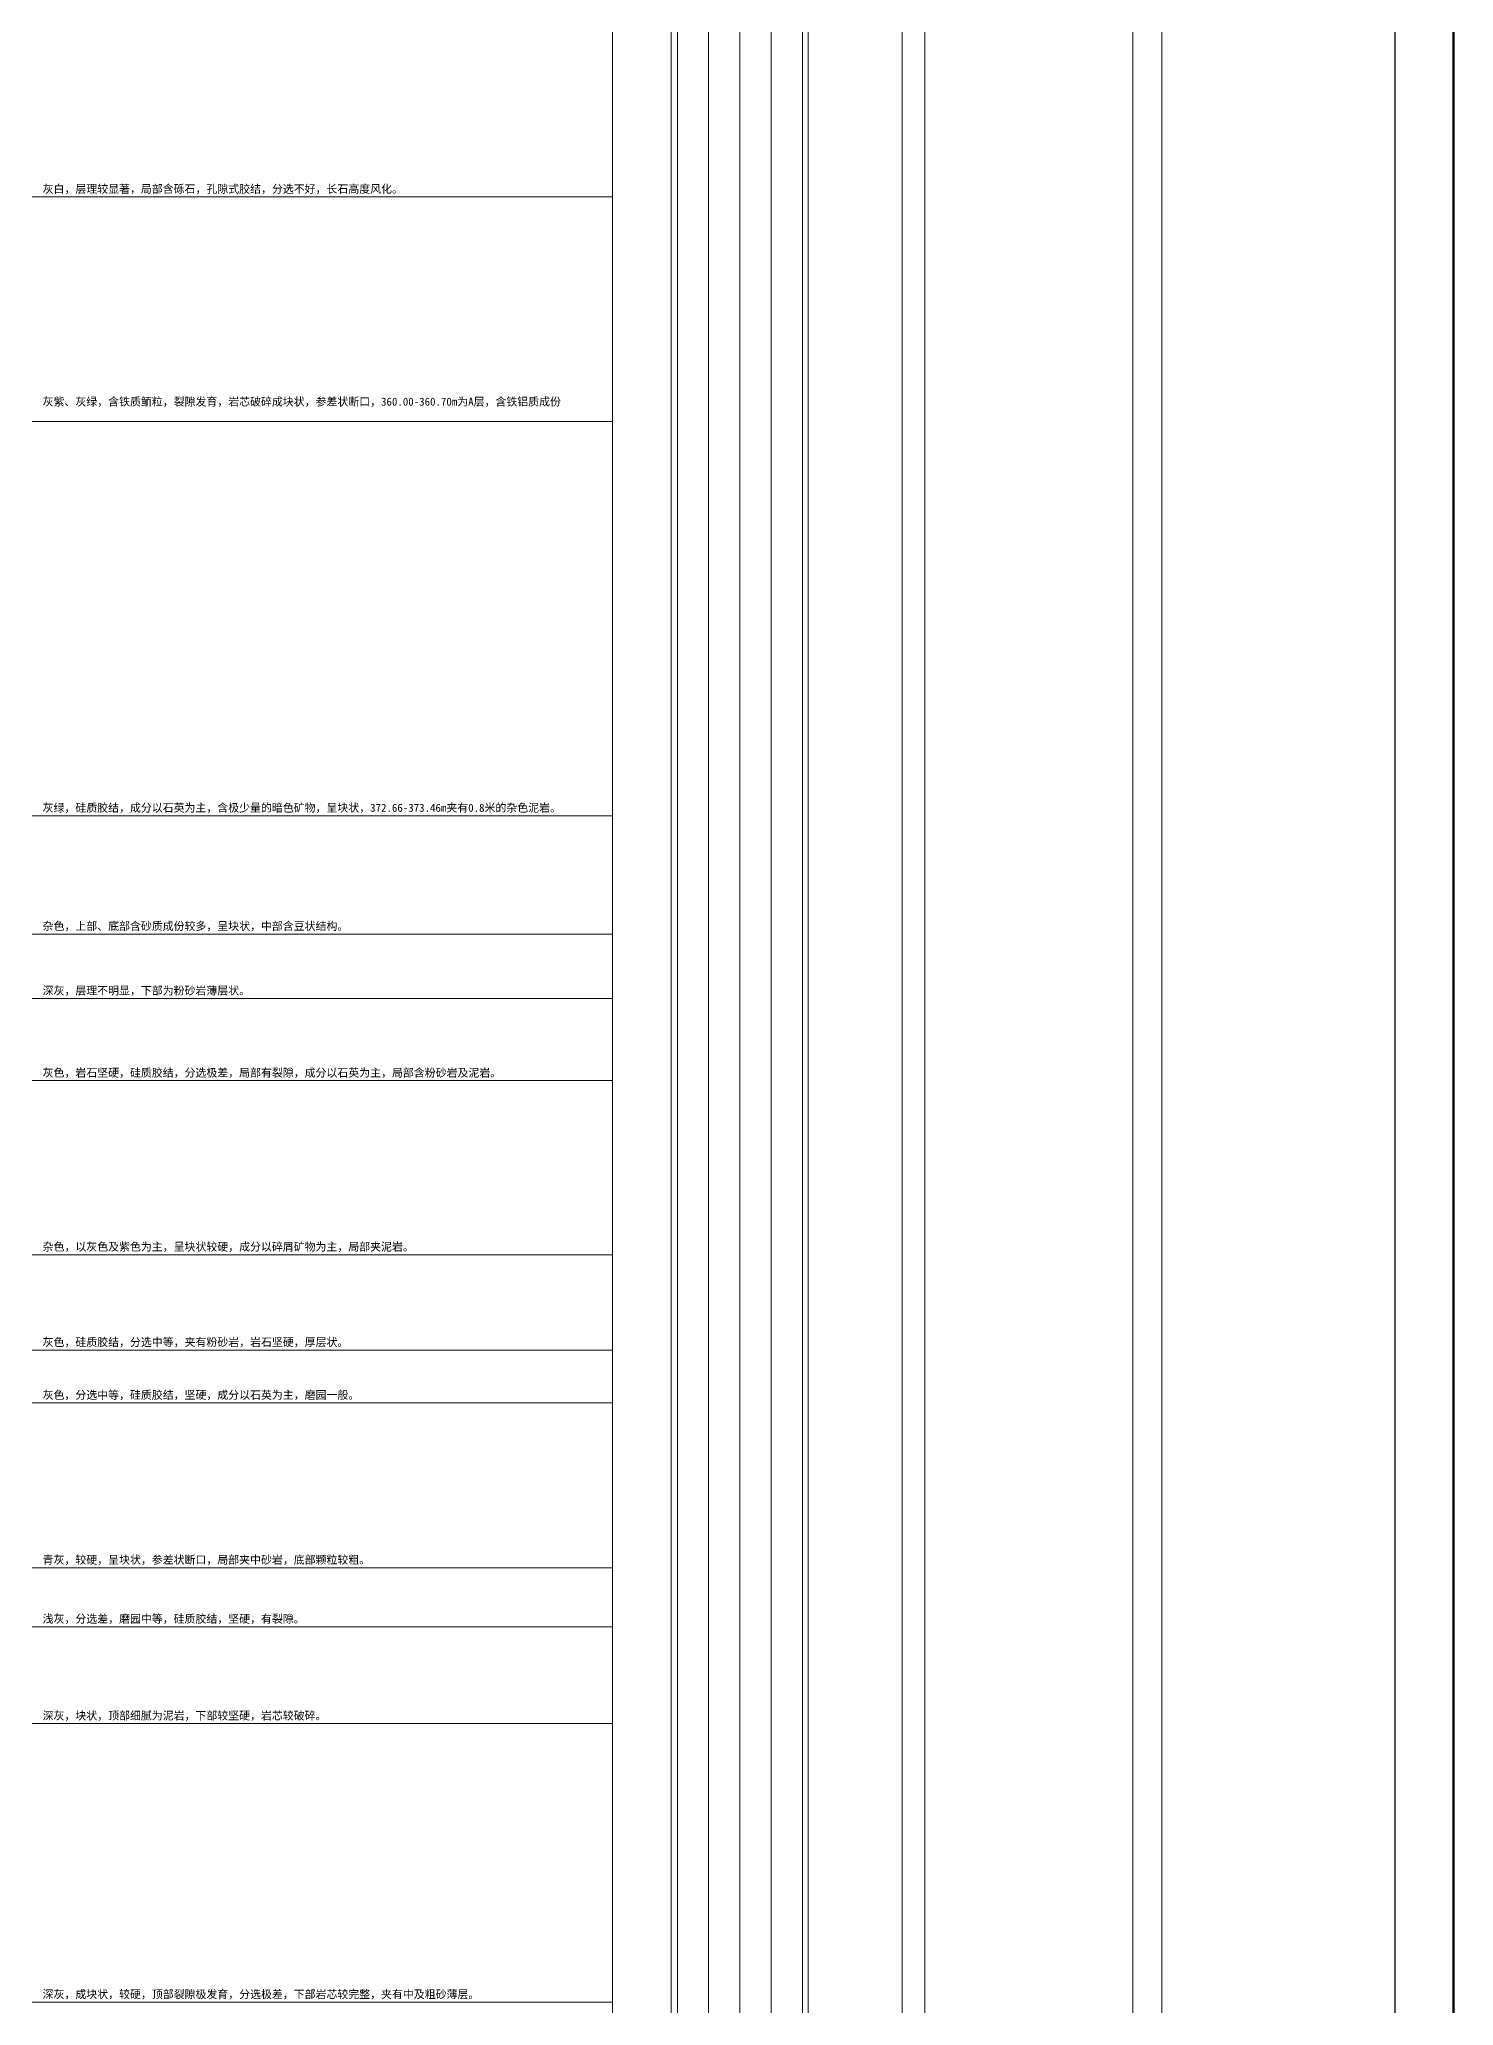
# Model space of a CAD drawing. Header units: inches. Extents: x -27 to 109, y -724 to 26.
# Drawn here: x 36.6 to 108.9, y -447 to -346.4 of the extents above; entities that cross this region are included whole.
import ezdxf

# ---------------------------------------------------------------- set-up
doc = ezdxf.new("R2010")
doc.units = ezdxf.units.IN
doc.header["$MEASUREMENT"] = 0
doc.layers.get('0').update_dxf_attribs({"lineweight": 0})
for name, color, linetype, lineweight, true_color in [('自然伽玛', 5, 'Continuous', 0, 0x0000ff), ('自然电位', 1, 'Continuous', 0, 0xff0000), ('视电阻率', 3, 'Continuous', 0, 0x00ff00)]:
    doc.layers.add(name, color=color, linetype=linetype, lineweight=lineweight, true_color=true_color)
doc.styles.add('宋体', font='')
doc.styles.get('宋体').set_extended_font_data('宋体')

msp = doc.modelspace()

# ---------------------------------------------------------------- linework, layer by layer
at = {"lineweight": 100}
msp.add_line((108.88, 26.3), (108.88, -724.21), dxfattribs=at)
at = {"lineweight": 30}
msp.add_line((105.88, 23.3), (105.88, -721.21), dxfattribs=at)
at = {"linetype": 'Continuous', "lineweight": 15}
for p, q in [((65.88, 0.9), (65.88, -693.55)), ((68.88, 0.9), (68.88, -693.55)), ((69.19, 0.9), (69.19, -693.55)), ((69.19, 0.9), (69.19, -693.55)), ((70.79, 0.9), (70.79, -693.55)), ((70.79, 0.9), (70.79, -693.55)), ((72.39, 0.9), (72.39, -693.55)), ((72.39, 0.9), (72.39, -693.55)), ((73.99, 0.9), (73.99, -693.55)), ((73.99, 0.9), (73.99, -693.55)), ((75.59, 0.9), (75.59, -693.55)), ((75.59, 0.9), (75.59, -693.55)), ((75.88, 0.9), (75.88, -693.55)), ((35.88, -354.45), (65.88, -354.45)), ((35.88, -365.94), (65.88, -365.94)), ((35.88, -386.1), (65.88, -386.1)), ((35.88, -392.15), (65.88, -392.15)), ((35.88, -395.45), (65.88, -395.45)), ((35.88, -399.65), (65.88, -399.65)), ((35.88, -408.55), (65.88, -408.55)), ((35.88, -413.43), (65.88, -413.43)), ((35.88, -416.13), (65.88, -416.13)), ((35.88, -424.56), (65.88, -424.56)), ((35.88, -427.58), (65.88, -427.58)), ((35.88, -432.53), (65.88, -432.53)), ((35.88, -446.78), (65.88, -446.78))]:
    msp.add_line(p, q, dxfattribs=at)
at = {"layer": '自然伽玛', "linetype": 'Continuous', "lineweight": 15}
msp.add_line((105.88, 0.9), (105.88, -693.55), dxfattribs=at)
at = {"layer": '自然电位', "linetype": 'Continuous', "lineweight": 15}
for p, q in [((80.68, 0.9), (80.68, -693.55)), ((93.96, 0.9), (93.96, -693.55))]:
    msp.add_line(p, q, dxfattribs=at)
at = {"layer": '视电阻率', "linetype": 'Continuous', "lineweight": 15}
for p, q in [((81.85, 0.9), (81.85, -693.55)), ((92.47, 0.9), (92.47, -693.55))]:
    msp.add_line(p, q, dxfattribs=at)

# ---------------------------------------------------------------- texts
at = {"style": '宋体'}
for s, p in [('  灰白，层理较显著，局部含砾石，孔隙式胶结，分选不好，长石高度风化。', (36.18, -354.25)), ('  灰紫、灰绿，含铁质鲕粒，裂隙发育，岩芯破碎成块状，参差状断口，360.00-360.70m为A层，含铁铝质成份', (36.18, -365.13)), ('  灰绿，硅质胶结，成分以石英为主，含极少量的暗色矿物，呈块状，372.66-373.46m夹有0.8米的杂色泥岩。', (36.18, -385.9)), ('  杂色，上部、底部含砂质成份较多，呈块状，中部含豆状结构。', (36.18, -391.95)), ('  深灰，层理不明显，下部为粉砂岩薄层状。', (36.18, -395.25)), ('  灰色，岩石坚硬，硅质胶结，分选极差，局部有裂隙，成分以石英为主，局部含粉砂岩及泥岩。', (36.18, -399.45)), ('  杂色，以灰色及紫色为主，呈块状较硬，成分以碎屑矿物为主，局部夹泥岩。', (36.18, -408.35)), ('  灰色，硅质胶结，分选中等，夹有粉砂岩，岩石坚硬，厚层状。', (36.18, -413.23)), ('  灰色，分选中等，硅质胶结，坚硬，成分以石英为主，磨园一般。', (36.18, -415.93)), ('  青灰，较硬，呈块状，参差状断口，局部夹中砂岩，底部颗粒较粗。', (36.18, -424.36)), ('  浅灰，分选差，磨园中等，硅质胶结，坚硬，有裂隙。', (36.18, -427.38)), ('  深灰，块状，顶部细腻为泥岩，下部较坚硬，岩芯较破碎。', (36.18, -432.33)), ('  深灰，成块状，较硬，顶部裂隙极发育，分选极差，下部岩芯较完整，夹有中及粗砂薄层。', (36.18, -446.58))]:
    msp.add_text(s, height=0.4092, dxfattribs=at).set_placement(p)

doc.saveas('drawing.dxf')
